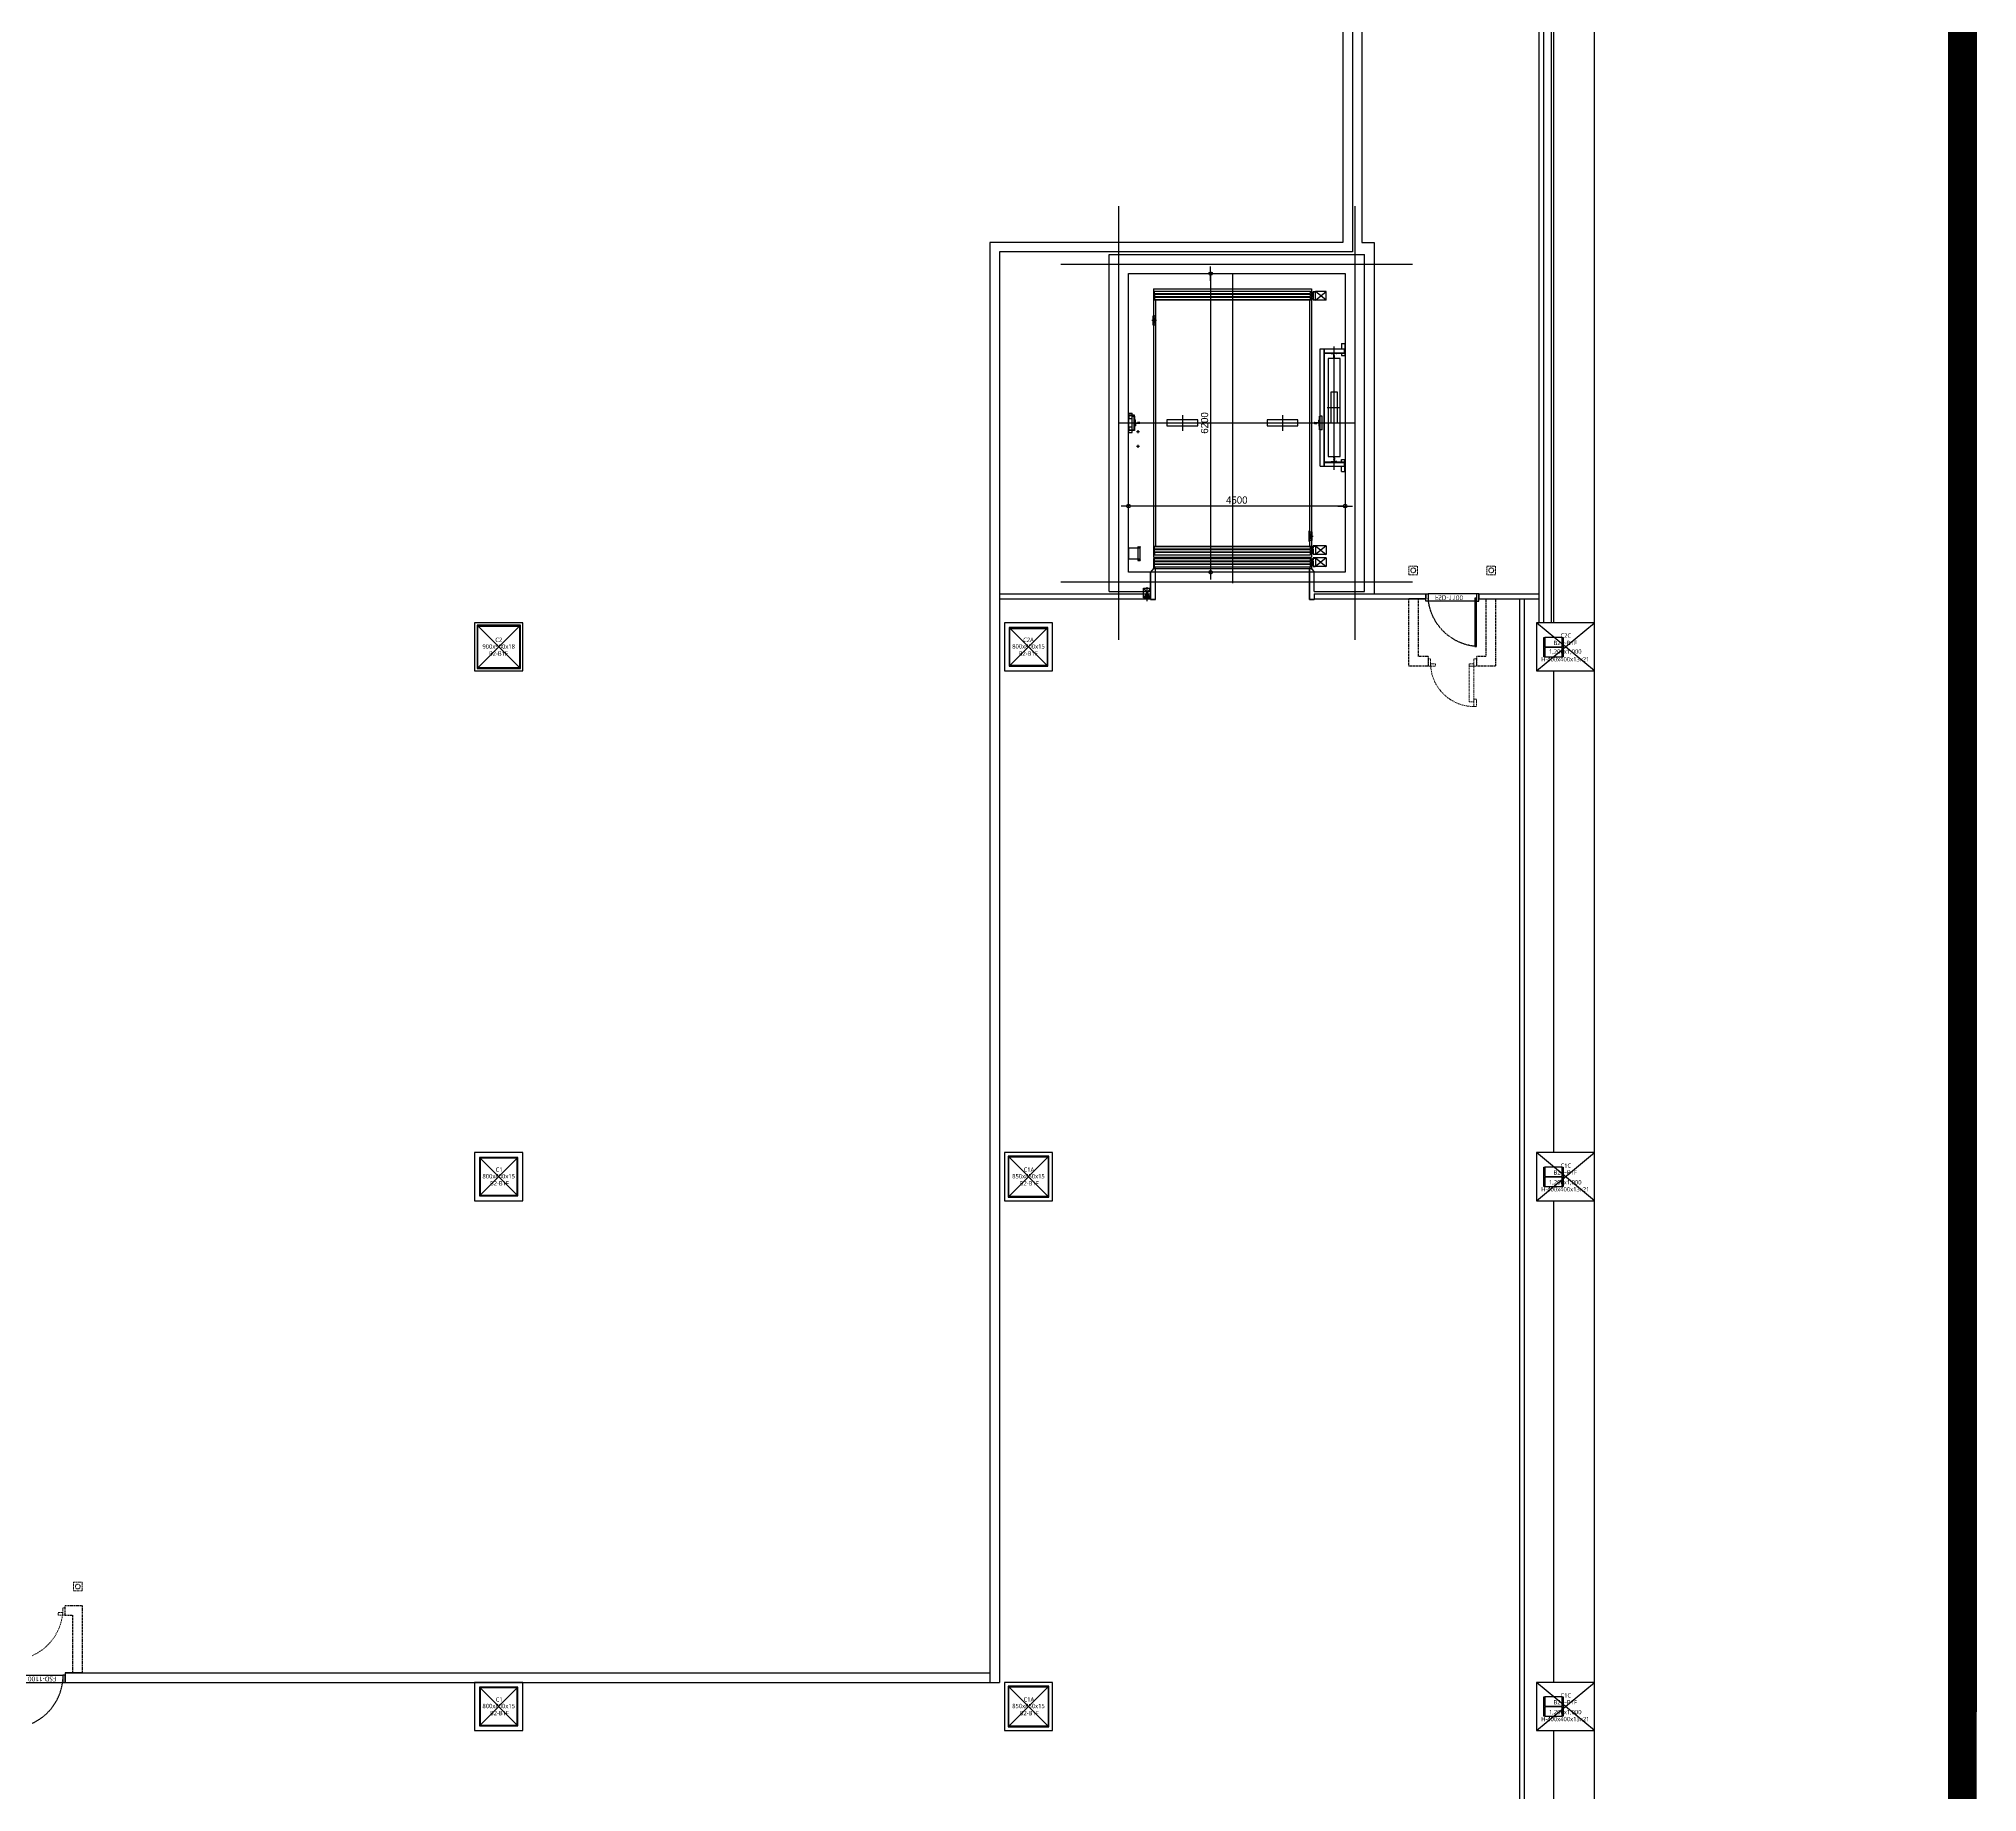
# Model space of a CAD drawing. Header units: millimetres. Extents: x -26983 to 60590, y 825 to 42375.
# Drawn here: x 59349 to 60136, y 17885 to 18597 of the extents above; entities that cross this region are included whole.
import ezdxf
from ezdxf.enums import TextEntityAlignment as Align

# ---------------------------------------------------------------- set-up
doc = ezdxf.new("R2010")
doc.units = ezdxf.units.MM
doc.header["$LTSCALE"] = 100
doc.header["$MEASUREMENT"] = 0
doc.header["$PDSIZE"] = -10
doc.linetypes.add('-HID', pattern=[2.5, 1.5, -1])
doc.linetypes.add('HID', pattern=[2.5, 1.5, -1])
doc.layers.get('0').update_dxf_attribs({"linetype": 'CONTINUOUS'})
doc.layers.get('Defpoints').update_dxf_attribs({"color": 171, "linetype": 'CONTINUOUS'})
doc.layers.add('#프레임 라인', color=189, linetype='CONTINUOUS', plot=False)
for name, color, linetype in [('COL', 2, 'CONTINUOUS'), ('COL-STEEL', 2, 'CONTINUOUS'), ('DOOR', 4, 'CONTINUOUS'), ('DOOR ELE', 253, 'CONTINUOUS'), ('DOOR(OPEN ELE)', 5, 'CONTINUOUS'), ('ELE9', 9, 'CONTINUOUS'), ('FIN(패널-100우레탄 방열)', 3, 'CONTINUOUS'), ('FIN(패널-200글라스울64k)', 4, 'CONTINUOUS'), ('FIN(패널-T150 방열)', 9, 'CONTINUOUS'), ('STEEL', 5, 'CONTINUOUS'), ('단열패널-방열문(저온공사분)', 251, 'CONTINUOUS')]:
    doc.layers.add(name, color=color, linetype=linetype)
doc.styles.add('CGS', font='cgse', dxfattribs={"bigfont": 'cgs'})
doc.styles.add('TE', font='malgun_0.ttf')
doc.styles.add('나눔바른고딕', font='NanumBarunGothic.ttf')
doc.dimstyles.new('NDIM 1200', dxfattribs={"dimscale": 75, "dimtxt": 3, "dimasz": 1, "dimexe": 2, "dimexo": 2, "dimgap": 1, "dimtad": 1, "dimdec": 0, "dimdsep": 46, "dimtxsty": 'CGS', "dimblk": 'DOT0', "dimcen": 1, "dimdle": 8, "dimclrd": 256, "dimclre": 256, "dimclrt": 256, "dimadec": 0, "dimazin": 0, "dimtfac": 1, "dimtdec": 0, "dimtix": 1, "dimtmove": 2, "dimatfit": 3, "dimldrblk": 'DOT0', "dimfxl": 1, "dimtolj": 1, "dimtzin": 0, "dimlwd": -1, "dimlwe": -1, "dimarcsym": 0})

# ---------------------------------------------------------------- blocks, each defined once
blk = doc.blocks.new('DOT0')
blk.add_line((-3, 0), (3, 0))
at = {"color": 6}
blk.add_circle((0, 0), 0.75, dxfattribs=at)
blk = doc.blocks.new('*D211')
at = {"layer": 'Defpoints', "color": 0, "ltscale": 0.1, "transparency": 16777216}
for p in [(37343707, 606646), (37343707, 600446), (37343707, 600446)]:
    blk.add_point(p, dxfattribs=at)
at = {"layer": 'ELE9', "ltscale": 0.1, "transparency": 16777216}
blk.add_line((37343707, 606596), (37343707, 600496), dxfattribs=at)
at = {"layer": 'ELE9', "ltscale": 0.1, "transparency": 16777216, "xscale": 50, "yscale": 50, "zscale": 50}
for p, rotation in [((37343707, 606646), 90), ((37343707, 600446), 270)]:
    blk.add_blockref('DOT0', p, dxfattribs=dict(at, rotation=rotation))
at = {"layer": 'ELE9', "ltscale": 0.1, "transparency": 16777216, "insert": (37343582, 603546), "char_height": 150, "attachment_point": 5, "rotation": 90, "style": 'CGS'}
blk.add_mtext('\\A1;6200', dxfattribs=at)
blk = doc.blocks.new('*D212')
at = {"layer": 'Defpoints', "color": 0, "ltscale": 0.1, "transparency": 16777216}
for p in [(37342000, 601820), (37342000, 601820), (37346500, 601820)]:
    blk.add_point(p, dxfattribs=at)
at = {"layer": 'ELE9', "ltscale": 0.1, "transparency": 16777216}
blk.add_line((37346450, 601820), (37342050, 601820), dxfattribs=at)
at = {"layer": 'ELE9', "ltscale": 0.1, "transparency": 16777216, "xscale": 50, "yscale": 50, "zscale": 50, "rotation": 180}
blk.add_blockref('DOT0', (37342000, 601820), dxfattribs=at)
at = {"layer": 'ELE9', "ltscale": 0.1, "transparency": 16777216, "xscale": 50, "yscale": 50, "zscale": 50}
blk.add_blockref('DOT0', (37346500, 601820), dxfattribs=at)
at = {"layer": 'ELE9', "ltscale": 0.1, "transparency": 16777216, "insert": (37344250, 601945), "char_height": 150, "attachment_point": 5, "style": 'CGS'}
blk.add_mtext('\\A1;4500', dxfattribs=at)
blk = doc.blocks.new('*U197')
at = {"color": 0, "linetype": 'ByBlock'}
for p, q in [((400, 400), (-400, 400)), ((-400, 400), (-400, -400)), ((-385, 385), (385, 385)), ((-385, -385), (-385, 385)), ((385, 385), (385, -385)), ((400, -400), (400, 400)), ((-400, -400), (400, -400)), ((385, -385), (-385, -385))]:
    blk.add_line(p, q, dxfattribs=at)
at = {"layer": 'Defpoints'}
blk.add_point((0, 0), dxfattribs=at)
blk = doc.blocks.new('C2A-B2-B1F')
at = {"layer": '#프레임 라인', "ltscale": 0.1}
blk.add_lwpolyline([(-500, -500), (500, -500), (500, 500), (-500, 500)], close=True, dxfattribs=at)
at = {"layer": 'Defpoints', "ltscale": 10000}
for p, q in [((-400, -400), (400, 400)), ((400, -400), (-400, 400))]:
    blk.add_line(p, q, dxfattribs=at)
at = {"ltscale": 0.1}
blk.add_blockref('*U197', (0, 0), dxfattribs=at)
at = {"layer": 'Defpoints', "style": 'TE'}
for s, p in [('800x800x15', (0, -35)), ('C2A', (0, 102)), ('B2-B1F', (-6, -182))]:
    blk.add_text(s, height=90, dxfattribs=at).set_placement(p, align=Align.CENTER)
blk = doc.blocks.new('*U190')
at = {"layer": 'Defpoints'}
for p, q in [((-200, -21), (-200, -379)), ((-6.5, -200), (6.5, -200)), ((200, -379), (200, -21))]:
    blk.add_line(p, q, dxfattribs=at)
at = {"layer": 'STEEL', "color": 0, "linetype": 'ByBlock'}
blk.add_lwpolyline([(200, -379), (200, -400), (-200, -400), (-200, -379), (-6.5, -379), (-6.5, -21), (-200, -21), (-200, 0), (200, 0), (200, -21), (6.5, -21), (6.5, -379)], close=True, dxfattribs=at)
blk = doc.blocks.new('C2C-B2-B1F')
at = {"layer": 'COL', "ltscale": 0.1}
blk.add_lwpolyline([(600, -500), (600, 500), (-600, 500), (-600, -500)], close=True, dxfattribs=at)
at = {"layer": 'Defpoints'}
for p, q in [((-600, -500), (600, 500)), ((600, -500), (-600, 500))]:
    blk.add_line(p, q, dxfattribs=at)
at = {"layer": 'COL-STEEL', "rotation": 90}
blk.add_blockref('*U190', (-450, -3), dxfattribs=at)
at = {"layer": 'Defpoints', "style": 'TE'}
for s, p in [('B2F~B1F', (-4, 37)), ('C2C', (7, 191)), ('H-400x400x13x21', (-4, -301)), ('1,200x1,000', (-4, -141))]:
    blk.add_text(s, height=90, dxfattribs=at).set_placement(p, align=Align.CENTER)
blk = doc.blocks.new('*U191')
at = {"layer": 'Defpoints'}
for p, q in [((-200, -21), (-200, -379)), ((-6.5, -200), (6.5, -200)), ((200, -379), (200, -21))]:
    blk.add_line(p, q, dxfattribs=at)
at = {"layer": 'STEEL', "color": 0, "linetype": 'ByBlock'}
blk.add_lwpolyline([(200, -379), (200, -400), (-200, -400), (-200, -379), (-6.5, -379), (-6.5, -21), (-200, -21), (-200, 0), (200, 0), (200, -21), (6.5, -21), (6.5, -379)], close=True, dxfattribs=at)
blk = doc.blocks.new('C1C-B2-B1F')
at = {"layer": '#프레임 라인', "ltscale": 0.1}
blk.add_lwpolyline([(600, -500), (600, 500), (-600, 500), (-600, -500)], close=True, dxfattribs=at)
at = {"layer": 'COL', "ltscale": 0.1}
blk.add_lwpolyline([(600, -500), (600, 500), (-600, 500), (-600, -500)], close=True, dxfattribs=at)
at = {"layer": 'Defpoints'}
for p, q in [((-600, -500), (600, 500)), ((600, -500), (-600, 500))]:
    blk.add_line(p, q, dxfattribs=at)
at = {"layer": 'COL-STEEL', "rotation": 90}
blk.add_blockref('*U191', (-450, 0), dxfattribs=at)
at = {"layer": 'Defpoints', "style": 'TE'}
for s, p in [('B2F~B1F', (-4, 44)), ('C1C', (7, 184)), ('H-400x400x13x21', (-4, -306)), ('1,200x1,000', (-4, -161))]:
    blk.add_text(s, height=90, dxfattribs=at).set_placement(p, align=Align.CENTER)
blk = doc.blocks.new('*U186')
at = {"color": 0, "linetype": 'ByBlock'}
for p, q in [((450, 450), (-450, 450)), ((-450, 450), (-450, -450)), ((-432, 432), (432, 432)), ((-432, -432), (-432, 432)), ((432, 432), (432, -432)), ((450, -450), (450, 450)), ((-450, -450), (450, -450)), ((432, -432), (-432, -432))]:
    blk.add_line(p, q, dxfattribs=at)
at = {"layer": 'Defpoints'}
blk.add_point((0, 0), dxfattribs=at)
blk = doc.blocks.new('C2-B2-B1F')
at = {"layer": '#프레임 라인', "ltscale": 0.1}
blk.add_lwpolyline([(-500, -500), (500, -500), (500, 500), (-500, 500)], close=True, dxfattribs=at)
at = {"layer": 'Defpoints', "ltscale": 10000}
for p, q in [((-450, -450), (450, 450)), ((450, -450), (-450, 450))]:
    blk.add_line(p, q, dxfattribs=at)
at = {"ltscale": 0.1}
blk.add_blockref('*U186', (0, 0), dxfattribs=at)
at = {"layer": 'Defpoints', "style": 'TE'}
for s, p in [('900x900x18', (0, -35)), ('C2', (0, 102)), ('B2-B1F', (-6, -182))]:
    blk.add_text(s, height=90, dxfattribs=at).set_placement(p, align=Align.CENTER)
blk = doc.blocks.new('C1-B2-B1')
at = {"layer": '#프레임 라인', "ltscale": 0.1}
blk.add_lwpolyline([(-500, -500), (500, -500), (500, 500), (-500, 500)], close=True, dxfattribs=at)
for points in [[(-400, -400), (400, -400), (400, 400), (-400, 400)], [(-385, -385), (385, -385), (385, 385), (-385, 385)]]:
    blk.add_lwpolyline(points, close=True)
at = {"layer": 'Defpoints', "ltscale": 10000}
for p, q in [((-400, -400), (400, 400)), ((400, -400), (-400, 400))]:
    blk.add_line(p, q, dxfattribs=at)
at = {"layer": 'Defpoints', "style": 'TE'}
for s, p in [('800x800x15', (0, -35)), ('C1', (9, 102)), ('B2-B1F', (15, -182))]:
    blk.add_text(s, height=90, dxfattribs=at).set_placement(p, align=Align.CENTER)
blk = doc.blocks.new('*U208')
at = {"color": 0, "linetype": 'ByBlock'}
for p, q in [((425, 425), (-425, 425)), ((-425, 425), (-425, -425)), ((-410, 410), (410, 410)), ((-410, -410), (-410, 410)), ((410, 410), (410, -410)), ((425, -425), (425, 425)), ((-425, -425), (425, -425)), ((410, -410), (-410, -410))]:
    blk.add_line(p, q, dxfattribs=at)
at = {"layer": 'Defpoints'}
blk.add_point((0, 0), dxfattribs=at)
blk = doc.blocks.new('C1A-B2-B1')
at = {"layer": '#프레임 라인', "ltscale": 0.1}
blk.add_lwpolyline([(-500, -500), (500, -500), (500, 500), (-500, 500)], close=True, dxfattribs=at)
at = {"layer": 'Defpoints', "ltscale": 10000}
for p, q in [((-425, -425), (425, 425)), ((425, -425), (-425, 425))]:
    blk.add_line(p, q, dxfattribs=at)
at = {"ltscale": 0.1}
blk.add_blockref('*U208', (0, 0), dxfattribs=at)
at = {"layer": 'Defpoints', "style": 'TE'}
for s, p in [('850x850x15', (0, -35)), ('C1A', (9, 102)), ('B2-B1F', (15, -182))]:
    blk.add_text(s, height=90, dxfattribs=at).set_placement(p, align=Align.CENTER)
blk = doc.blocks.new('A$C48EA7C17')
at = {"layer": 'DOOR'}
for points in [[(965, 1088), (1000, 1088), (1000, 88), (965, 88)], [(-50, 0), (0, 0), (0, 150), (-50, 150)], [(1050, 0), (1000, 0), (1000, 150), (1050, 150)]]:
    blk.add_lwpolyline(points, close=True, dxfattribs=at)
at = {"layer": 'DOOR ELE', "ltscale": 0.1}
for points in [[(965, 150), (0, 150)], [(1000, 0), (0, 0)]]:
    blk.add_lwpolyline(points, dxfattribs=at)
at = {"layer": 'DOOR(OPEN ELE)', "linetype": 'HID', "ltscale": 0.05}
blk.add_arc((1084, 7), 1087, 96.2785, 175.7623, dxfattribs=at)
at = {"layer": 'Defpoints', "style": '나눔바른고딕'}
blk.add_text('FSD-1100', height=100, dxfattribs=at).set_placement((139, 28))
blk = doc.blocks.new('A$C236D454C')
at = {"layer": 'FIN(패널-200글라스울64k)', "ltscale": 1000}
for points in [[(0, 1112), (350, 1112)], [(350, 912), (0, 912)], [(350, 1112), (350, 912)], [(1450, 1112), (1450, 912)], [(1450, 1112), (1800, 1112)], [(1450, 912), (1800, 912)]]:
    blk.add_lwpolyline(points, dxfattribs=at)
at = {"layer": 'FIN(패널-T150 방열)', "linetype": '-HID', "ltscale": 0.1}
for points in [[(350, 2512), (0, 2512), (0, 1112)], [(350, 2312), (350, 2512)], [(1800, 1112), (1800, 2512), (1450, 2512)], [(1450, 2312), (1450, 2512)], [(350, 2312), (200, 2312), (200, 1112)], [(1600, 1112), (1600, 2312), (1450, 2312)]]:
    blk.add_lwpolyline(points, dxfattribs=at)
at = {"layer": 'STEEL', "linetype": '-HID', "lineweight": 0, "ltscale": 0.1}
for p, q in [((0, 2992), (180, 2992)), ((0, 2812), (0, 2992)), ((180, 2992), (180, 2812)), ((1620, 2992), (1800, 2992)), ((1620, 2812), (1620, 2992)), ((1800, 2992), (1800, 2812)), ((180, 2812), (0, 2812)), ((1800, 2812), (1620, 2812))]:
    blk.add_line(p, q, dxfattribs=at)
for centre in [(90, 2902), (1710, 2902)]:
    blk.add_circle(centre, 50, dxfattribs=at)
at = {"layer": '단열패널-방열문(저온공사분)', "linetype": '-HID', "lineweight": 0, "ltscale": 0.1}
for points in [[(350, 2462), (400, 2462), (400, 2312), (350, 2312)], [(1450, 2462), (1400, 2462), (1400, 2312), (1450, 2312)], [(500, 2312), (500, 2362), (400, 2362), (400, 2312)], [(1400, 2312), (1400, 2362), (1300, 2362), (1300, 2312)], [(1300, 1475), (1400, 1475), (1400, 2312), (1300, 2312)], [(1450, 1375), (1450, 1525), (1400, 1525), (1400, 1375)]]:
    blk.add_lwpolyline(points, close=True, dxfattribs=at)
blk.add_arc((1474, 2451), 1076, 184.0279, 268.0719, dxfattribs=at)
at = {"ltscale": 0.1, "xscale": -1, "rotation": 180}
blk.add_blockref('A$C48EA7C17', (400, 1062), dxfattribs=at)
blk = doc.blocks.new('A$C691b20ef')
at = {"layer": 'FIN(패널-100우레탄 방열)', "ltscale": 0.1}
for points in [[(0, 2338), (350, 2338)], [(350, 2238), (0, 2238)], [(350, 2338), (350, 2238)], [(1450, 2338), (1450, 2238)], [(1450, 2338), (1800, 2338)], [(1450, 2238), (1800, 2238)]]:
    blk.add_lwpolyline(points, dxfattribs=at)
at = {"layer": 'FIN(패널-T150 방열)', "linetype": '-HID', "ltscale": 0.1}
for points in [[(400, 838), (0, 838), (0, 2238)], [(400, 1038), (200, 1038), (200, 2238)], [(1600, 2238), (1600, 1038), (1400, 1038)], [(1800, 2238), (1800, 838), (1400, 838)], [(400, 1038), (400, 838)], [(1400, 1038), (1400, 838)]]:
    blk.add_lwpolyline(points, dxfattribs=at)
at = {"layer": 'STEEL', "linetype": '-HID', "lineweight": 0, "ltscale": 0.1}
for p, q in [((0, 2918), (180, 2918)), ((0, 2738), (0, 2918)), ((180, 2918), (180, 2738)), ((1620, 2918), (1800, 2918)), ((1620, 2738), (1620, 2918)), ((1800, 2918), (1800, 2738)), ((180, 2738), (0, 2738)), ((1800, 2738), (1620, 2738))]:
    blk.add_line(p, q, dxfattribs=at)
for centre in [(90, 2828), (1710, 2828)]:
    blk.add_circle(centre, 50, dxfattribs=at)
at = {"layer": '단열패널-방열문(저온공사분)', "linetype": '-HID', "lineweight": 0, "ltscale": 0.1}
for points in [[(400, 988), (450, 988), (450, 838), (400, 838)], [(550, 838), (550, 888), (450, 888), (450, 838)], [(1350, 838), (1350, 888), (1250, 888), (1250, 838)], [(1250, 101), (1350, 101), (1350, 838), (1250, 838)], [(1400, 988), (1350, 988), (1350, 838), (1400, 838)], [(1400, 1), (1400, 151), (1350, 151), (1350, 1)]]:
    blk.add_lwpolyline(points, close=True, dxfattribs=at)
blk.add_arc((1351, 901), 901, 180.0282, 272.3002, dxfattribs=at)
at = {"ltscale": 0.1, "xscale": -1, "rotation": 180}
blk.add_blockref('A$C48EA7C17', (400, 2338), dxfattribs=at)
blk = doc.blocks.new('B2FF')
at = {"layer": 'ELE9', "color": 253, "ltscale": 0.1}
for p, q in [((37341799.7, 599046.3), (37341799.7, 608046.3)), ((37346699.7, 608046.3), (37346699.7, 599046.3)), ((37340599.7, 606846.3), (37347899.7, 606846.3)), ((37341999.7, 600446.3), (37341999.7, 606646.3)), ((37341999.7, 606646.3), (37346499.7, 606646.3)), ((37344159.7, 606646.3), (37344159.7, 600221.3)), ((37346499.7, 606646.3), (37346499.7, 600446.3)), ((37342519.7, 606331.3), (37342519.7, 600761.3)), ((37342519.7, 606331.3), (37345799.7, 606331.3)), ((37342539.7, 606281.3), (37345779.7, 606281.3)), ((37342539.7, 606231.3), (37342539.7, 606281.3)), ((37342539.7, 606231.3), (37345779.7, 606231.3)), ((37342539.7, 606221.3), (37342539.7, 606171.3)), ((37342539.7, 606221.3), (37345779.7, 606221.3)), ((37342539.7, 606171.3), (37345779.7, 606171.3)), ((37345767.8, 606256.3), (37345819.8, 606256.3)), ((37345767.8, 606196.3), (37345819.8, 606196.3)), ((37345779.7, 606231.3), (37345779.7, 606281.3)), ((37345779.7, 606270.3), (37345782.9, 606270.3)), ((37345782.9, 606242.3), (37345779.7, 606242.3)), ((37345779.7, 606221.3), (37345779.7, 606171.3)), ((37345779.7, 606171.3), (37345779.7, 606221.3)), ((37345779.7, 606210.3), (37345782.9, 606210.3)), ((37345782.9, 606182.3), (37345779.7, 606182.3)), ((37345782.9, 606270.3), (37345782.9, 606242.3)), ((37345782.9, 606266.3), (37345816.7, 606266.3)), ((37345782.9, 606263.1), (37345816.7, 606263.1)), ((37345782.9, 606249.5), (37345816.7, 606249.5)), ((37345782.9, 606246.3), (37345816.7, 606246.3)), ((37345782.9, 606210.3), (37345782.9, 606182.3)), ((37345782.9, 606206.3), (37345816.7, 606206.3)), ((37345782.9, 606203.1), (37345816.7, 606203.1)), ((37345782.9, 606189.5), (37345816.7, 606189.5)), ((37345782.9, 606186.3), (37345816.7, 606186.3)), ((37345798.7, 606258.1), (37345814.7, 606258.1)), ((37345798.7, 606258.1), (37345814.7, 606258.1)), ((37345798.7, 606254.6), (37345814.7, 606254.6)), ((37345798.7, 606198.1), (37345814.7, 606198.1)), ((37345798.7, 606198.1), (37345814.7, 606198.1)), ((37345798.7, 606194.6), (37345814.7, 606194.6)), ((37345799.7, 606331.3), (37345799.7, 600761.3)), ((37345832.7, 606257.8), (37345802.7, 606257.8)), ((37345832.7, 606197.8), (37345802.7, 606197.8)), ((37345825.7, 606254.8), (37345804.7, 606254.8)), ((37345825.7, 606194.8), (37345804.7, 606194.8)), ((37345814.7, 606263.1), (37345814.7, 606258.1)), ((37345814.7, 606249.5), (37345814.7, 606254.6)), ((37345814.7, 606203.1), (37345814.7, 606198.1)), ((37345814.7, 606189.5), (37345814.7, 606194.6)), ((37345816.7, 606266.3), (37345816.7, 606263.1)), ((37345816.7, 606246.3), (37345816.7, 606249.5)), ((37345816.7, 606206.3), (37345816.7, 606203.1)), ((37345816.7, 606186.3), (37345816.7, 606189.5)), ((37345829.7, 606229.8), (37345829.7, 606250.8)), ((37345829.7, 606169.8), (37345829.7, 606190.8)), ((37345832.7, 606227.8), (37345831.7, 606227.8)), ((37345832.7, 606167.8), (37345831.7, 606167.8)), ((37345832.7, 606267.6), (37345832.7, 606105)), ((37345832.7, 606227.8), (37345832.7, 606257.8)), ((37345832.7, 606167.8), (37345832.7, 606247.8)), ((37345835.9, 606267.6), (37345835.9, 606105)), ((37345838.9, 606273.8), (37345876.5, 606273.8)), ((37345838.9, 606270.6), (37345876.5, 606270.6)), ((37345879.5, 606253.8), (37345879.5, 606267.6)), ((37345879.5, 606253.8), (37345882.7, 606253.8)), ((37345882.7, 606267.6), (37345882.7, 606253.8)), ((37345885.5, 606097.3), (37346105.5, 606277.3)), ((37346105.5, 606097.3), (37345885.5, 606277.3)), ((37346105.5, 606277.3), (37345885.5, 606277.3)), ((37345885.5, 606097.3), (37345885.5, 606277.3)), ((37346105.5, 606097.3), (37346105.5, 606277.3)), ((37342509.7, 605766.7), (37342559.7, 605586.7)), ((37342559.7, 605766.7), (37342509.7, 605586.7)), ((37342519.7, 606101.3), (37345799.7, 606101.3)), ((37342539.7, 606161.3), (37342539.7, 606111.3)), ((37342539.7, 606161.3), (37345779.7, 606161.3)), ((37342539.7, 606111.3), (37345779.7, 606111.3)), ((37342559.7, 606101.3), (37342559.7, 600991.3)), ((37342559.7, 606101.3), (37345759.7, 606101.3)), ((37342566.9, 605786.7), (37342559.7, 605786.7)), ((37342559.7, 605766.7), (37342559.7, 605786.7)), ((37342559.7, 605766.7), (37342559.7, 605566.7)), ((37342566.9, 605566.7), (37342566.9, 605786.7)), ((37345759.7, 606101.3), (37345759.7, 600991.3)), ((37345767.8, 606136.3), (37345819.8, 606136.3)), ((37345779.7, 606161.3), (37345779.7, 606111.3)), ((37345779.7, 606150.3), (37345782.9, 606150.3)), ((37345779.7, 606122.3), (37345779.7, 606150.3)), ((37345782.9, 606122.3), (37345779.7, 606122.3)), ((37345782.9, 606150.3), (37345782.9, 606122.3)), ((37345782.9, 606146.3), (37345816.7, 606146.3)), ((37345782.9, 606143.1), (37345816.7, 606143.1)), ((37345782.9, 606129.5), (37345816.7, 606129.5)), ((37345782.9, 606126.3), (37345816.7, 606126.3)), ((37345798.7, 606138.1), (37345814.7, 606138.1)), ((37345798.7, 606138.1), (37345814.7, 606138.1)), ((37345798.7, 606134.6), (37345814.7, 606134.6)), ((37345832.7, 606137.8), (37345802.7, 606137.8)), ((37345825.7, 606134.8), (37345804.7, 606134.8)), ((37345814.7, 606143.1), (37345814.7, 606138.1)), ((37345814.7, 606129.5), (37345814.7, 606134.6)), ((37345816.7, 606146.3), (37345816.7, 606143.1)), ((37345816.7, 606126.3), (37345816.7, 606129.5)), ((37345829.7, 606109.8), (37345829.7, 606130.8)), ((37345832.7, 606107.8), (37345831.7, 606107.8)), ((37345832.7, 606107.8), (37345832.7, 606137.8)), ((37345838.9, 606102), (37345876.5, 606102)), ((37345876.5, 606098.8), (37345838.9, 606098.8)), ((37345879.5, 606105), (37345879.5, 606118.8)), ((37345879.5, 606118.8), (37345882.7, 606118.8)), ((37345879.5, 606105), (37345879.5, 606118.8)), ((37345879.5, 606118.8), (37345882.7, 606118.8)), ((37345882.7, 606105), (37345882.7, 606118.8)), ((37345882.7, 606105), (37345882.7, 606118.8)), ((37346105.5, 606097.3), (37345885.5, 606097.3)), ((37342582.9, 605676.7), (37342486.5, 605676.7)), ((37342559.7, 605511.7), (37342566.9, 605511.7)), ((37345982.7, 602647.3), (37345982.7, 605085.3)), ((37345982.7, 605085.3), (37346489.7, 605085.3)), ((37345982.7, 603726.3), (37345982.7, 605083.3)), ((37346063.7, 602647.3), (37346063.7, 605085.3)), ((37346072.7, 602647.3), (37346072.7, 605085.3)), ((37346072.7, 605004.3), (37346489.7, 605004.3)), ((37346072.7, 604995.3), (37346489.7, 604995.3)), ((37346326.7, 604995.3), (37346212.7, 604995.3)), ((37346212.7, 604990.2), (37346212.7, 604995.3)), ((37346215.5, 604987.2), (37346262.1, 604984.5)), ((37346265, 604949.3), (37346265, 604981.5)), ((37346269.7, 602570.3), (37346269.7, 605132.3)), ((37346274.5, 604949.3), (37346274.5, 604981.5)), ((37346323.9, 604987.2), (37346277.3, 604984.5)), ((37346326.7, 604990.2), (37346326.7, 604995.3)), ((37346424.7, 605195.3), (37346499.7, 605195.3)), ((37346424.7, 605195.3), (37346424.7, 605085.3)), ((37346424.7, 604995.3), (37346424.7, 604945.3)), ((37346489.7, 604995.3), (37346489.7, 605085.3)), ((37346490.7, 605195.3), (37346490.7, 604945.3)), ((37346261.7, 604907.3), (37346261.7, 604946.3)), ((37346262, 604946.3), (37346261.7, 604946.3)), ((37346261.7, 604907.3), (37346262.7, 604906.3)), ((37346276.7, 604906.3), (37346262.7, 604906.3)), ((37346277.7, 604907.3), (37346276.7, 604906.3)), ((37346277.7, 604946.3), (37346277.5, 604946.3)), ((37346277.7, 604907.3), (37346277.7, 604946.3)), ((37346424.7, 604945.3), (37346499.7, 604945.3)), ((37346124.7, 603866.3), (37346389.7, 603866.3)), ((37341799.7, 603546.3), (37346699.7, 603546.3)), ((37341999.7, 603746.3), (37342074.7, 603746.3)), ((37342008.7, 603346.3), (37342008.7, 603746.3)), ((37342126.7, 603706.3), (37342009.7, 603706.3)), ((37342009.7, 603706.3), (37342009.7, 603631.3)), ((37342009.7, 603706.3), (37342009.7, 603631.3)), ((37342126.7, 603697.3), (37342009.7, 603697.3)), ((37342075.7, 603631.3), (37342009.7, 603631.3)), ((37342075.7, 603461.3), (37342009.7, 603461.3)), ((37342009.7, 603461.3), (37342009.7, 603386.3)), ((37342009.7, 603461.3), (37342009.7, 603386.3)), ((37342126.7, 603395.3), (37342009.7, 603395.3)), ((37342126.7, 603386.3), (37342009.7, 603386.3)), ((37342074.7, 603706.3), (37342074.7, 603746.3)), ((37342074.7, 603461.3), (37342074.7, 603631.3)), ((37342074.7, 603346.3), (37342074.7, 603386.3)), ((37342075.7, 603406.3), (37342075.7, 603686.3)), ((37342075.7, 603686.3), (37342131.7, 603686.3)), ((37342075.7, 603461.3), (37342075.7, 603631.3)), ((37342075.7, 603406.3), (37342131.7, 603406.3)), ((37342122.7, 603406.3), (37342122.7, 603686.3)), ((37342126.7, 603686.3), (37342126.7, 603706.3)), ((37342126.7, 603406.3), (37342126.7, 603386.3)), ((37342131.7, 603406.3), (37342131.7, 603686.3)), ((37342131.7, 603609.8), (37342131.7, 603482.8)), ((37342131.7, 603609.8), (37342141.4, 603609.8)), ((37342131.7, 603482.8), (37342141.4, 603482.8)), ((37342147.5, 603553.9), (37342144.4, 603607)), ((37342147.5, 603538.8), (37342144.4, 603485.7)), ((37342150.5, 603551.1), (37342183.7, 603551.1)), ((37342150.5, 603541.6), (37342183.7, 603541.6)), ((37342169.7, 603366.3), (37342229.7, 603366.3)), ((37342238.7, 603554.3), (37342186.7, 603554.3)), ((37342186.7, 603554.3), (37342186.7, 603554.1)), ((37342186.7, 603538.6), (37342186.7, 603538.3)), ((37342238.7, 603538.3), (37342186.7, 603538.3)), ((37342199.7, 603336.3), (37342199.7, 603396.3)), ((37342238.7, 603554.3), (37342239.7, 603553.3)), ((37342238.7, 603538.3), (37342239.7, 603539.3)), ((37342239.7, 603553.3), (37342239.7, 603539.3)), ((37343119.7, 603708.8), (37343119.7, 603383.8)), ((37345199.7, 603708.8), (37345199.7, 603383.8)), ((37345860.7, 603554.3), (37345859.7, 603553.3)), ((37345859.7, 603553.3), (37345859.7, 603539.3)), ((37345860.7, 603538.3), (37345859.7, 603539.3)), ((37345860.7, 603554.3), (37345912.7, 603554.3)), ((37345860.7, 603538.3), (37345912.7, 603538.3)), ((37345912.7, 603554.3), (37345912.7, 603554.1)), ((37345912.7, 603538.6), (37345912.7, 603538.3)), ((37345948.9, 603551.1), (37345915.7, 603551.1)), ((37345948.9, 603541.6), (37345915.7, 603541.6)), ((37345951.9, 603553.9), (37345955, 603607)), ((37345951.9, 603538.8), (37345955, 603485.7)), ((37345967.7, 603609.8), (37345958, 603609.8)), ((37345967.7, 603482.8), (37345958, 603482.8)), ((37346023.7, 603686.3), (37345967.7, 603686.3)), ((37345967.7, 603406.3), (37345967.7, 603686.3)), ((37345967.7, 603609.8), (37345967.7, 603482.8)), ((37346023.7, 603406.3), (37345967.7, 603406.3)), ((37345976.7, 603406.3), (37345976.7, 603686.3)), ((37345982.7, 602830.8), (37345982.7, 603406.3)), ((37346023.7, 603406.3), (37346023.7, 603686.3)), ((37341999.7, 603346.3), (37342074.7, 603346.3)), ((37342169.7, 603061.3), (37342229.7, 603061.3)), ((37342199.7, 603031.3), (37342199.7, 603091.3)), ((37342559.7, 602651.3), (37342559.7, 600991.3)), ((37345982.7, 602647.3), (37346489.7, 602647.3)), ((37346072.7, 602737.3), (37346489.7, 602737.3)), ((37346072.7, 602728.3), (37346489.7, 602728.3)), ((37346212.7, 602742.5), (37346212.7, 602737.3)), ((37346326.7, 602737.3), (37346212.7, 602737.3)), ((37346215.5, 602745.5), (37346262.1, 602748.2)), ((37346261.7, 602825.3), (37346262.7, 602826.3)), ((37346261.7, 602825.3), (37346261.7, 602786.3)), ((37346262, 602786.3), (37346261.7, 602786.3)), ((37346276.7, 602826.3), (37346262.7, 602826.3)), ((37346265, 602783.3), (37346265, 602751.2)), ((37346274.5, 602783.3), (37346274.5, 602751.2)), ((37346277.7, 602825.3), (37346276.7, 602826.3)), ((37346323.9, 602745.5), (37346277.3, 602748.2)), ((37346277.7, 602786.3), (37346277.5, 602786.3)), ((37346277.7, 602825.3), (37346277.7, 602786.3)), ((37346326.7, 602742.5), (37346326.7, 602737.3)), ((37346424.7, 602737.3), (37346424.7, 602787.3)), ((37346424.7, 602787.3), (37346499.7, 602787.3)), ((37346424.7, 602537.3), (37346424.7, 602647.3)), ((37346489.7, 602662.3), (37346489.7, 602737.3)), ((37346489.7, 602737.3), (37346489.7, 602647.3)), ((37346490.7, 602537.3), (37346490.7, 602787.3)), ((37346424.7, 602537.3), (37346499.7, 602537.3)), ((37342240.2, 600948.1), (37341999.7, 600948.1)), ((37341999.7, 600948.1), (37341999.7, 600716.3)), ((37342204.8, 600976.2), (37342240.2, 600976.2)), ((37342204.8, 600704.5), (37342204.8, 600959.9)), ((37342204.8, 600959.9), (37342240.2, 600959.9)), ((37342204.8, 600959.9), (37342204.8, 600958.4)), ((37342240.2, 600959.9), (37342240.2, 600704.5)), ((37342240.2, 600959.9), (37342240.2, 600958.4)), ((37342240.2, 600959.9), (37342240.2, 600958.4)), ((37342519.7, 600991.3), (37345799.7, 600991.3)), ((37342539.7, 600931.3), (37342539.7, 600981.3)), ((37342539.7, 600981.3), (37345779.7, 600981.3)), ((37345736.5, 601196.5), (37345832.9, 601196.5)), ((37345752.6, 601086.5), (37345752.6, 601306.5)), ((37345752.6, 601306.5), (37345759.7, 601306.5)), ((37345759.7, 601086.5), (37345752.6, 601086.5)), ((37345759.7, 601286.5), (37345759.7, 601306.5)), ((37345759.7, 601286.5), (37345759.7, 601086.5)), ((37345809.7, 601286.5), (37345759.7, 601106.5)), ((37345759.7, 601286.5), (37345809.7, 601106.5)), ((37345767.8, 600956.3), (37345819.8, 600956.3)), ((37345779.7, 600931.3), (37345779.7, 600981.3)), ((37345782.9, 600970.3), (37345779.7, 600970.3)), ((37345779.7, 600970.3), (37345779.7, 600942.3)), ((37345779.7, 600942.3), (37345782.9, 600942.3)), ((37345782.9, 600942.3), (37345782.9, 600970.3)), ((37345782.9, 600966.3), (37345816.7, 600966.3)), ((37345782.9, 600963.1), (37345816.7, 600963.1)), ((37345782.9, 600949.5), (37345816.7, 600949.5)), ((37345782.9, 600946.3), (37345816.7, 600946.3)), ((37345798.7, 600958.1), (37345814.7, 600958.1)), ((37345798.7, 600954.6), (37345814.7, 600954.6)), ((37345798.7, 600954.6), (37345814.7, 600954.6)), ((37345832.7, 600954.8), (37345802.7, 600954.8)), ((37345825.7, 600957.8), (37345804.7, 600957.8)), ((37345814.7, 600963.1), (37345814.7, 600958.1)), ((37345814.7, 600949.5), (37345814.7, 600954.6)), ((37345816.7, 600966.3), (37345816.7, 600963.1)), ((37345816.7, 600946.3), (37345816.7, 600949.5)), ((37345829.7, 600982.8), (37345829.7, 600961.8)), ((37345832.7, 600984.8), (37345831.7, 600984.8)), ((37345832.7, 600825), (37345832.7, 600987.6)), ((37345832.7, 600984.8), (37345832.7, 600954.8)), ((37345835.9, 600825), (37345835.9, 600987.6)), ((37345876.5, 600993.8), (37345838.9, 600993.8)), ((37345838.9, 600990.6), (37345876.5, 600990.6)), ((37345879.5, 600987.6), (37345879.5, 600973.8)), ((37345879.5, 600987.6), (37345879.5, 600973.8)), ((37345879.5, 600973.8), (37345882.7, 600973.8)), ((37345879.5, 600973.8), (37345882.7, 600973.8)), ((37345882.7, 600987.6), (37345882.7, 600973.8)), ((37345882.7, 600987.6), (37345882.7, 600973.8)), ((37346105.5, 600995.3), (37345885.5, 600995.3)), ((37345885.5, 600995.3), (37346105.5, 600815.3)), ((37346105.5, 600995.3), (37345885.5, 600815.3)), ((37345885.5, 600995.3), (37345885.5, 600815.3)), ((37346105.5, 600995.3), (37346105.5, 600815.3)), ((37342240.2, 600716.3), (37341999.7, 600716.3)), ((37342204.8, 600704.5), (37342204.8, 600706.1)), ((37342204.8, 600704.5), (37342240.2, 600704.5)), ((37342204.8, 600688.2), (37342240.2, 600688.2)), ((37342240.2, 600704.5), (37342240.2, 600706.1)), ((37342240.2, 600704.5), (37342240.2, 600706.1)), ((37342519.7, 600761.3), (37345799.7, 600761.3)), ((37342519.7, 600731.3), (37342519.7, 600526.3)), ((37342519.7, 600731.3), (37345799.7, 600731.3)), ((37342539.7, 600931.3), (37345779.7, 600931.3)), ((37342539.7, 600871.3), (37342539.7, 600921.3)), ((37342539.7, 600921.3), (37345779.7, 600921.3)), ((37342539.7, 600871.3), (37345779.7, 600871.3)), ((37342539.7, 600861.3), (37342539.7, 600811.3)), ((37342539.7, 600861.3), (37345779.7, 600861.3)), ((37342539.7, 600811.3), (37345779.7, 600811.3)), ((37342539.7, 600731.3), (37345779.7, 600731.3)), ((37342539.7, 600681.3), (37342539.7, 600731.3)), ((37342539.7, 600681.3), (37345779.7, 600681.3)), ((37342539.7, 600622.1), (37342539.7, 600672.1)), ((37342539.7, 600672.1), (37345779.7, 600671.3)), ((37342539.7, 600622.1), (37345779.7, 600621.3)), ((37342539.7, 600562.1), (37342539.7, 600612.1)), ((37342539.7, 600612.1), (37345779.7, 600611.3)), ((37342539.7, 600562.1), (37345779.7, 600561.3)), ((37345767.8, 600896.3), (37345819.8, 600896.3)), ((37345767.8, 600836.3), (37345819.8, 600836.3)), ((37345767.8, 600706.3), (37345819.8, 600706.3)), ((37345767.8, 600646.3), (37345819.8, 600646.3)), ((37345767.8, 600586.3), (37345819.8, 600586.3)), ((37345779.7, 600871.3), (37345779.7, 600921.3)), ((37345779.7, 600921.3), (37345779.7, 600871.3)), ((37345782.9, 600910.3), (37345779.7, 600910.3)), ((37345779.7, 600882.3), (37345782.9, 600882.3)), ((37345779.7, 600861.3), (37345779.7, 600811.3)), ((37345782.9, 600850.3), (37345779.7, 600850.3)), ((37345779.7, 600822.3), (37345782.9, 600822.3)), ((37345779.7, 600681.3), (37345779.7, 600731.3)), ((37345782.9, 600720.3), (37345779.7, 600720.3)), ((37345779.7, 600720.3), (37345779.7, 600692.3)), ((37345779.7, 600692.3), (37345782.9, 600692.3)), ((37345779.7, 600621.3), (37345779.7, 600671.3)), ((37345782.9, 600660.3), (37345779.7, 600660.3)), ((37345779.7, 600632.3), (37345782.9, 600632.3)), ((37345779.7, 600561.3), (37345779.7, 600611.3)), ((37345782.9, 600600.3), (37345779.7, 600600.3)), ((37345779.7, 600572.3), (37345782.9, 600572.3)), ((37345782.9, 600882.3), (37345782.9, 600910.3)), ((37345782.9, 600906.3), (37345816.7, 600906.3)), ((37345782.9, 600903.1), (37345816.7, 600903.1)), ((37345782.9, 600889.5), (37345816.7, 600889.5)), ((37345782.9, 600886.3), (37345816.7, 600886.3)), ((37345782.9, 600822.3), (37345782.9, 600850.3)), ((37345782.9, 600846.3), (37345816.7, 600846.3)), ((37345782.9, 600843.1), (37345816.7, 600843.1)), ((37345782.9, 600829.5), (37345816.7, 600829.5)), ((37345782.9, 600826.3), (37345816.7, 600826.3)), ((37345782.9, 600692.3), (37345782.9, 600720.3)), ((37345782.9, 600716.3), (37345816.7, 600716.3)), ((37345782.9, 600713.1), (37345816.7, 600713.1)), ((37345782.9, 600699.5), (37345816.7, 600699.5)), ((37345782.9, 600696.3), (37345816.7, 600696.3)), ((37345782.9, 600632.3), (37345782.9, 600660.3)), ((37345782.9, 600656.3), (37345816.7, 600656.3)), ((37345782.9, 600653.1), (37345816.7, 600653.1)), ((37345782.9, 600639.5), (37345816.7, 600639.5)), ((37345782.9, 600636.3), (37345816.7, 600636.3)), ((37345782.9, 600572.3), (37345782.9, 600600.3)), ((37345782.9, 600596.3), (37345816.7, 600596.3)), ((37345782.9, 600593.1), (37345816.7, 600593.1)), ((37345782.9, 600579.5), (37345816.7, 600579.5)), ((37345782.9, 600576.3), (37345816.7, 600576.3)), ((37345798.7, 600898.1), (37345814.7, 600898.1)), ((37345798.7, 600894.6), (37345814.7, 600894.6)), ((37345798.7, 600894.6), (37345814.7, 600894.6)), ((37345798.7, 600838.1), (37345814.7, 600838.1)), ((37345798.7, 600834.6), (37345814.7, 600834.6)), ((37345798.7, 600834.6), (37345814.7, 600834.6)), ((37345798.7, 600708.1), (37345814.7, 600708.1)), ((37345798.7, 600704.6), (37345814.7, 600704.6)), ((37345798.7, 600704.6), (37345814.7, 600704.6)), ((37345798.7, 600648.1), (37345814.7, 600648.1)), ((37345798.7, 600644.6), (37345814.7, 600644.6)), ((37345798.7, 600644.6), (37345814.7, 600644.6)), ((37345798.7, 600588.1), (37345814.7, 600588.1)), ((37345798.7, 600584.6), (37345814.7, 600584.6)), ((37345798.7, 600584.6), (37345814.7, 600584.6)), ((37345799.7, 600731.3), (37345799.7, 600526.3)), ((37345832.7, 600894.8), (37345802.7, 600894.8)), ((37345832.7, 600834.8), (37345802.7, 600834.8)), ((37345832.7, 600704.8), (37345802.7, 600704.8)), ((37345832.7, 600644.8), (37345802.7, 600644.8)), ((37345832.7, 600584.8), (37345802.7, 600584.8)), ((37345825.7, 600897.8), (37345804.7, 600897.8)), ((37345825.7, 600837.8), (37345804.7, 600837.8)), ((37345825.7, 600707.8), (37345804.7, 600707.8)), ((37345825.7, 600647.8), (37345804.7, 600647.8)), ((37345825.7, 600587.8), (37345804.7, 600587.8)), ((37345814.7, 600903.1), (37345814.7, 600898.1)), ((37345814.7, 600889.5), (37345814.7, 600894.6)), ((37345814.7, 600843.1), (37345814.7, 600838.1)), ((37345814.7, 600829.5), (37345814.7, 600834.6)), ((37345814.7, 600713.1), (37345814.7, 600708.1)), ((37345814.7, 600699.5), (37345814.7, 600704.6)), ((37345814.7, 600653.1), (37345814.7, 600648.1)), ((37345814.7, 600639.5), (37345814.7, 600644.6)), ((37345814.7, 600593.1), (37345814.7, 600588.1)), ((37345814.7, 600579.5), (37345814.7, 600584.6)), ((37345816.7, 600906.3), (37345816.7, 600903.1)), ((37345816.7, 600886.3), (37345816.7, 600889.5)), ((37345816.7, 600846.3), (37345816.7, 600843.1)), ((37345816.7, 600826.3), (37345816.7, 600829.5)), ((37345816.7, 600716.3), (37345816.7, 600713.1)), ((37345816.7, 600696.3), (37345816.7, 600699.5)), ((37345816.7, 600656.3), (37345816.7, 600653.1)), ((37345816.7, 600636.3), (37345816.7, 600639.5)), ((37345816.7, 600596.3), (37345816.7, 600593.1)), ((37345816.7, 600576.3), (37345816.7, 600579.5)), ((37345829.7, 600922.8), (37345829.7, 600901.8)), ((37345829.7, 600862.8), (37345829.7, 600841.8)), ((37345829.7, 600732.8), (37345829.7, 600711.8)), ((37345829.7, 600672.8), (37345829.7, 600651.8)), ((37345829.7, 600612.8), (37345829.7, 600591.8)), ((37345832.7, 600924.8), (37345831.7, 600924.8)), ((37345832.7, 600864.8), (37345831.7, 600864.8)), ((37345832.7, 600734.8), (37345831.7, 600734.8)), ((37345832.7, 600674.8), (37345831.7, 600674.8)), ((37345832.7, 600614.8), (37345831.7, 600614.8)), ((37345832.7, 600924.8), (37345832.7, 600844.8)), ((37345832.7, 600864.8), (37345832.7, 600834.8)), ((37345832.7, 600575), (37345832.7, 600737.6)), ((37345832.7, 600734.8), (37345832.7, 600704.8)), ((37345832.7, 600674.8), (37345832.7, 600594.8)), ((37345832.7, 600614.8), (37345832.7, 600584.8)), ((37345835.9, 600575), (37345835.9, 600737.6)), ((37345838.9, 600822), (37345876.5, 600822)), ((37345838.9, 600818.8), (37345876.5, 600818.8)), ((37345876.5, 600743.8), (37345838.9, 600743.8)), ((37345838.9, 600740.6), (37345876.5, 600740.6)), ((37345838.9, 600572), (37345876.5, 600572)), ((37345838.9, 600568.8), (37345876.5, 600568.8)), ((37345879.5, 600838.8), (37345879.5, 600825)), ((37345879.5, 600838.8), (37345882.7, 600838.8)), ((37345879.5, 600737.6), (37345879.5, 600723.8)), ((37345879.5, 600737.6), (37345879.5, 600723.8)), ((37345879.5, 600723.8), (37345882.7, 600723.8)), ((37345879.5, 600723.8), (37345882.7, 600723.8)), ((37345879.5, 600588.8), (37345879.5, 600575)), ((37345879.5, 600588.8), (37345882.7, 600588.8)), ((37345882.7, 600825), (37345882.7, 600838.8)), ((37345882.7, 600737.6), (37345882.7, 600723.8)), ((37345882.7, 600737.6), (37345882.7, 600723.8)), ((37345882.7, 600575), (37345882.7, 600588.8)), ((37346105.5, 600815.3), (37345885.5, 600815.3)), ((37346105.5, 600745.3), (37345885.5, 600745.3)), ((37345885.5, 600745.3), (37346105.5, 600565.3)), ((37346105.5, 600745.3), (37345885.5, 600565.3)), ((37345885.5, 600745.3), (37345885.5, 600565.3)), ((37346105.5, 600565.3), (37345885.5, 600565.3)), ((37346105.5, 600745.3), (37346105.5, 600565.3)), ((37340599.7, 600246.3), (37347899.7, 600246.3)), ((37342459.7, 600446.3), (37341999.7, 600446.3)), ((37342384.7, 600137.2), (37342384.7, 599843)), ((37342519.7, 600526.3), (37342459.7, 600446.3)), ((37342459.7, 600446.3), (37342459.7, 600108.2)), ((37342459.7, 600046.3), (37342459.7, 600446.3)), ((37342519.7, 600526.3), (37345799.7, 600526.3)), ((37345799.7, 600526.3), (37345859.7, 600446.3)), ((37346499.7, 600446.3), (37345859.7, 600446.3)), ((37345859.7, 600046.3), (37345859.7, 600446.3)), ((37342459.7, 600116.3), (37342309.7, 599916.3)), ((37342309.7, 600116.3), (37342459.7, 599916.3)), ((37342409.7, 600003.5), (37342359.7, 599896.3)), ((37342359.7, 600003.5), (37342409.7, 599896.3))]:
    blk.add_line(p, q, dxfattribs=at)
at = {"layer": 'ELE9', "color": 253, "ltscale": 10, "const_width": 600}
blk.add_lwpolyline([(37150790.4, 525050.9), (37359310.2, 525050.9), (37359324.7, 647596.3), (37256431.7, 647586.4), (37163218.1, 647630.1)], dxfattribs=at)
at = {"layer": 'ELE9', "color": 253, "ltscale": 0.1}
for points in [[(37339124.7, 629846.3), (37339124.7, 622158.8), (37346449.7, 622158.8), (37346449.7, 607296.3), (37339124.7, 607296.3), (37339124.7, 577396.3)], [(37339324.7, 629846.3), (37339324.7, 622358.8), (37346649.7, 622358.8), (37346649.7, 607096.3), (37339324.7, 607096.3), (37339324.7, 577396.3)], [(37350524.7, 625696.3), (37350524.7, 616396.3), (37350174.7, 616396.3), (37350174.7, 614796.3), (37350524.7, 614796.3), (37350524.7, 599396.3)], [(37351674.7, 555746.3), (37351674.7, 623346.3)], [(37346849.7, 615271.3), (37346849.7, 607296.3), (37347099.7, 607296.3), (37347099.7, 599996.3)], [(37350824.7, 615096.3), (37350824.7, 599396.3)], [(37341599.7, 600046.3), (37341599.7, 607046.3), (37346899.7, 607046.3)], [(37345859.7, 600046.3), (37346899.7, 600046.3), (37346899.7, 607046.3)], [(37342559.7, 600526.3), (37342519.7, 600526.3), (37342519.7, 600511.3), (37342521.7, 600511.3), (37342521.7, 600524.3), (37342557.7, 600524.3), (37342557.7, 599883.3), (37342459.7, 599883.3), (37342459.7, 599896.3), (37342457.7, 599896.3), (37342457.7, 599881.3), (37342559.7, 599881.3), (37342559.7, 600526.3)], [(37345759.7, 600526.3), (37345799.7, 600526.3), (37345799.7, 600511.3), (37345797.7, 600511.3), (37345797.7, 600524.3), (37345761.7, 600524.3), (37345761.7, 599883.3), (37345859.7, 599883.3), (37345859.7, 599896.3), (37345861.7, 599896.3), (37345861.7, 599881.3), (37345759.7, 599881.3), (37345759.7, 600526.3)], [(37339324.7, 599996.3), (37342459.7, 599996.3)], [(37339324.7, 599896.3), (37342459.7, 599896.3)], [(37341599.7, 600046.3), (37342459.7, 600046.3)], [(37342459.7, 599996.3), (37342459.7, 599896.3)], [(37345859.7, 599996.3), (37348174.7, 599996.3)], [(37345859.7, 599996.3), (37345859.7, 599896.3)], [(37345859.7, 599896.3), (37348174.7, 599896.3)], [(37349274.7, 599996.3), (37350524.7, 599996.3)], [(37349274.7, 599896.3), (37350524.7, 599896.3)], [(37350124.7, 566846.3), (37350124.7, 599896.3)], [(37350224.7, 566846.3), (37350224.7, 599896.3)], [(37350824.7, 599396.3), (37350474.7, 599396.3), (37350474.7, 598396.3), (37350824.7, 598396.3)], [(37350824.7, 598396.3), (37350824.7, 588396.3)], [(37350824.7, 588396.3), (37350474.7, 588396.3), (37350474.7, 587396.3), (37350824.7, 587396.3)], [(37350824.7, 587396.3), (37350824.7, 577396.3)], [(37319924.7, 577596.3), (37339124.7, 577596.3)], [(37319924.7, 577396.3), (37339324.7, 577396.3)], [(37350824.7, 577396.3), (37350474.7, 577396.3), (37350474.7, 576396.3), (37350824.7, 576396.3)], [(37350824.7, 576396.3), (37350824.7, 566396.3)]]:
    blk.add_lwpolyline(points, dxfattribs=at)
for points in [[(37350624.7, 599396.3), (37350624.7, 614896.3), (37350274.7, 614896.3), (37350274.7, 616296.3), (37350624.7, 616296.3), (37350624.7, 625896.3), (37350774.7, 625896.3), (37350774.7, 616146.3), (37350424.7, 616146.3), (37350424.7, 615046.3), (37350774.7, 615046.3), (37350774.7, 599396.3)], [(37346499.7, 600446.3), (37341999.7, 600446.3), (37341999.7, 606646.3), (37346499.7, 606646.3)], [(37342509.7, 605766.7), (37342509.7, 605586.7), (37342559.7, 605586.7), (37342559.7, 605766.7)], [(37346394.7, 604881.3), (37346144.7, 604881.3), (37346144.7, 602851.3), (37346394.7, 602851.3)], [(37346339.7, 604186.3), (37346199.7, 604186.3), (37346199.7, 603546.3), (37346339.7, 603546.3)], [(37343439.7, 603608.8), (37342799.7, 603608.8), (37342799.7, 603483.8), (37343439.7, 603483.8)], [(37345519.7, 603608.8), (37344879.7, 603608.8), (37344879.7, 603483.8), (37345519.7, 603483.8)], [(37345809.7, 601286.5), (37345809.7, 601106.5), (37345759.7, 601106.5), (37345759.7, 601286.5)], [(37342459.7, 599916.3), (37342309.7, 599916.3), (37342309.7, 600116.3), (37342459.7, 600116.3)], [(37342441.9, 599889.3), (37342327.5, 599889.3), (37342327.5, 599896.3), (37342441.9, 599896.3)], [(37342409.7, 599896.3), (37342359.7, 599896.3), (37342359.7, 600003.5), (37342409.7, 600003.5)]]:
    blk.add_lwpolyline(points, close=True, dxfattribs=at)
for centre in [(37342199.7, 603366.3), (37342199.7, 603061.3)]:
    blk.add_circle(centre, 10, dxfattribs=at)
for centre, radius, start, end in [((37345825.7, 606250.8), 4, 0, 90), ((37345825.7, 606190.8), 4, 0, 90), ((37345831.7, 606229.8), 2, 180, 270), ((37345831.7, 606169.8), 2, 180, 270), ((37345838.9, 606267.6), 6.2, 90, 180), ((37345838.9, 606267.6), 3, 90, 180), ((37345876.5, 606267.6), 6.2, 0, 90), ((37345876.5, 606267.6), 3, 0, 90), ((37345825.7, 606130.8), 4, 0, 90), ((37345831.7, 606109.8), 2, 180, 270), ((37345831.7, 606109.8), 2, 180, 270), ((37345838.9, 606105), 6.2, 180, 270), ((37345838.9, 606105), 3, 180, 270), ((37345876.5, 606105), 3, 270, 0), ((37345876.5, 606105), 6.2, 270, 0), ((37346215.7, 604990.2), 3, 180, 266.7139), ((37346262, 604981.5), 3, 0, 86.7139), ((37346277.5, 604981.5), 3, 93.2861, 180), ((37346323.7, 604990.2), 3, 273.2861, 0), ((37346262, 604949.3), 3, 270, 0), ((37346277.5, 604949.3), 3, 180, 270), ((37342141.4, 603606.8), 3, 3.40934, 90), ((37342141.4, 603485.8), 3, 270, 356.59066), ((37342150.5, 603554.1), 3, 183.40934, 270), ((37342150.5, 603538.6), 3, 90, 176.59066), ((37342183.7, 603554.1), 3, 270, 0), ((37342183.7, 603538.6), 3, 0, 90), ((37345915.7, 603554.1), 3, 180, 270), ((37345915.7, 603538.6), 3, 90, 180), ((37345948.9, 603554.1), 3, 270, 356.59066), ((37345948.9, 603538.6), 3, 3.40934, 90), ((37345958, 603606.8), 3, 90, 176.59066), ((37345958, 603485.8), 3, 183.40934, 270), ((37346215.7, 602742.5), 3, 93.2861, 180), ((37346262, 602783.3), 3, 0, 90), ((37346262, 602751.2), 3, 273.2861, 0), ((37346277.5, 602783.3), 3, 90, 180), ((37346277.5, 602751.2), 3, 180, 266.7139), ((37346323.7, 602742.5), 3, 0, 86.7139), ((37342204.8, 600967.3), 8.91, 90, 270), ((37342240.2, 600967.3), 8.91, 270, 90), ((37345825.7, 600961.8), 4, 270, 0), ((37345831.7, 600982.8), 2, 90, 180), ((37345831.7, 600982.8), 2, 90, 180), ((37345838.9, 600987.6), 6.2, 90, 180), ((37345838.9, 600987.6), 3, 90, 180), ((37345876.5, 600987.6), 6.2, 0, 90), ((37345876.5, 600987.6), 3, 0, 90), ((37342204.8, 600697.2), 8.91, 90, 270), ((37342240.2, 600697.2), 8.91, 270, 90), ((37345825.7, 600901.8), 4, 270, 0), ((37345825.7, 600841.8), 4, 270, 0), ((37345825.7, 600711.8), 4, 270, 0), ((37345825.7, 600651.8), 4, 270, 0), ((37345825.7, 600591.8), 4, 270, 0), ((37345831.7, 600922.8), 2, 90, 180), ((37345831.7, 600862.8), 2, 90, 180), ((37345831.7, 600732.8), 2, 90, 180), ((37345831.7, 600732.8), 2, 90, 180), ((37345831.7, 600672.8), 2, 90, 180), ((37345831.7, 600612.8), 2, 90, 180), ((37345838.9, 600825), 6.2, 180, 270), ((37345838.9, 600737.6), 6.2, 90, 180), ((37345838.9, 600575), 6.2, 180, 270), ((37345838.9, 600825), 3, 180, 270), ((37345838.9, 600737.6), 3, 90, 180), ((37345838.9, 600575), 3, 180, 270), ((37345876.5, 600825), 3, 270, 0), ((37345876.5, 600825), 6.2, 270, 0), ((37345876.5, 600737.6), 6.2, 0, 90), ((37345876.5, 600737.6), 3, 0, 90), ((37345876.5, 600575), 3, 270, 0), ((37345876.5, 600575), 6.2, 270, 0)]:
    blk.add_arc(centre, radius, start, end, dxfattribs=at)
for name, p in [('A$C691b20ef', (37347824.7, 597658.1)), ('C2-B2-B1F', (37328924.7, 598896.3)), ('C2A-B2-B1F', (37339924.7, 598896.3)), ('C2C-B2-B1F', (37351074.7, 598896.3)), ('C1-B2-B1', (37328924.7, 587896.3)), ('C1A-B2-B1', (37339924.7, 587896.3)), ('C1C-B2-B1F', (37351074.7, 587896.3)), ('C1-B2-B1', (37328924.7, 576896.3)), ('C1A-B2-B1', (37339924.7, 576896.3)), ('C1C-B2-B1F', (37351074.7, 576896.3))]:
    blk.add_blockref(name, p, dxfattribs=at)
at = {"layer": 'ELE9', "color": 253, "ltscale": 0.1, "xscale": -1}
blk.add_blockref('A$C236D454C', (37320274.7, 576483.8), dxfattribs=at)
at = {"layer": 'ELE9', "color": 253, "ltscale": 0.1}
for base, p1, p2, angle, picture, middle in [((37343707.4, 600446.3), (37343707.4, 606646.3), (37343707.4, 600446.3), 90, '*D211', (37343582.4, 603546.3)), ((37341999.7, 601819.5), (37346499.7, 601819.5), (37341999.7, 601819.5), 180, '*D212', (37344249.7, 601944.5))]:
    dim = blk.add_linear_dim(base=base, p1=p1, p2=p2, angle=angle, dimstyle='NDIM 1200', override={"dimscale": 50, "dimclrd": 256, "dimclre": 256, "dimclrt": 256}, dxfattribs=at)
    dim.commit()
    dim.dimension.update_dxf_attribs({"geometry": picture, "text_midpoint": middle})

msp = doc.modelspace()

# ---------------------------------------------------------------- block references
at = {"xscale": 0.01956471256889679, "yscale": 0.01956471256889679, "zscale": 0.01956471256889679}
msp.add_blockref('B2FF', (-670794.07, 6632.61), dxfattribs=at)

doc.saveas('drawing.dxf')
